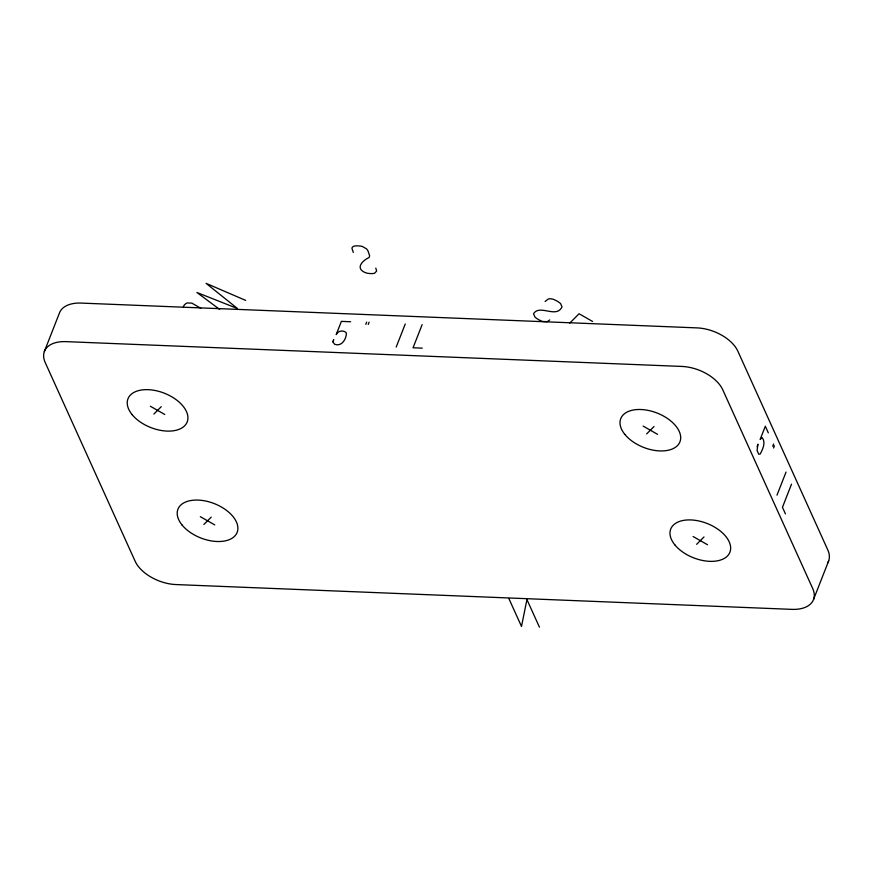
<?xml version="1.0" encoding="UTF-8"?>
<svg xmlns="http://www.w3.org/2000/svg" width="873" height="873" viewBox="0 0 873 873"><rect width="100%" height="100%" fill="white"/><g stroke="black" fill="none" stroke-linecap="round" stroke-linejoin="round"><path stroke-width="1.31" d="M757.131 446.79L757.939 444.182L757.087 450.533L758.735 454.266L760.285 453.971C762.664 449.202 766.047 442.6 762.194 437.635L760.143 439.446L765.326 426.242L768.316 432.866M333.039 342.085L333.617 339.706L333.039 342.085L334.577 344.235C341.408 346.985 346.101 339.564 346.395 333.551L345.894 332.34C343.013 329.896 337.6 330.867 336.203 334.588L341.387 321.373L350.63 321.755M44.316 351.612L59.429 313.058A33.905 19.697 21.4 0 1 81.102 303.084L697.069 327.888A33.905 19.697 21.4 0 1 737.86 351.208L827.811 549.968A33.905 19.697 21.4 0 1 827.528 563.15M365.798 324.352L366.682 322.082M368.22 324.45L369.115 322.17M396.189 347.094L405.258 323.981M422.117 324.658L413.06 347.77L422.259 348.141M772.725 446.256L773.62 443.975M773.511 447.991L774.406 445.721M776.981 495.187L786.038 472.075M791.516 484.166L782.459 507.278L785.438 513.881M813.571 599.402L828.684 560.837M153.899 414.053L161.254 406.687M203.867 524.477L211.222 517.111M545.112 301.491L548.288 299.002A6.798 3.95 21.4 0 1 552.925 299.177A15.627 9.079 21.4 0 1 560.564 303.542L562.037 306.86C556.45 318.907 539.558 303.804 533.534 313.778L535.007 317.128A15.627 9.079 21.4 0 0 542.657 321.493L547.284 321.646L549.717 319.933M569.774 323.086L579.083 313.756L592.571 321.471M646.664 433.903L654.019 426.526M696.643 544.316L703.998 536.95M245.673 300.399L206.072 283.343L237.532 308.562L196.927 292.499L219.669 309.435M643.139 426.089L657.555 434.339M693.107 536.513L707.534 544.752M150.363 406.251L164.779 414.5M200.332 516.674L214.758 524.913M200.79 308.289L191.885 303.138L187.248 302.931A15.627 9.079 21.4 0 0 183.352 306.838M539.427 627.152L526.932 599.555L521.497 626.432L509.003 598.834M375.794 268.131L376.645 271.077L374.473 273.325A15.627 9.079 21.4 0 1 366.311 272.998C355.027 269.048 361.258 261.223 369.192 257.448L369.639 255.767L367.904 250.693L366.616 248.925L362.306 246.437A15.627 9.079 21.4 0 0 354.143 246.11A6.798 3.95 21.4 0 0 351.939 248.336L353.325 252.428M681.955 366.442L65.988 341.638A33.905 19.697 21.4 0 0 45.189 362.481L135.14 561.241A33.905 19.697 21.4 0 0 175.931 584.561L791.898 609.365A33.905 19.697 21.4 0 0 812.708 588.522L722.746 389.773A33.905 19.697 21.4 0 0 681.955 366.442M624.882 434.448A31.788 18.464 21.4 0 0 677.383 445.677A31.788 18.464 21.4 0 0 648.77 410.517A31.788 18.464 21.4 0 0 624.882 434.448M182.086 525.033A31.788 18.464 21.4 0 0 234.586 536.251A31.788 18.464 21.4 0 0 205.963 501.091A31.788 18.464 21.4 0 0 182.086 525.033M674.851 544.872A31.788 18.464 21.4 0 0 727.362 556.09A31.788 18.464 21.4 0 0 698.738 520.941A31.788 18.464 21.4 0 0 674.851 544.872M132.107 414.61A31.788 18.464 21.4 0 0 184.618 425.838A31.788 18.464 21.4 0 0 155.994 390.678A31.788 18.464 21.4 0 0 132.107 414.61"/></g></svg>
